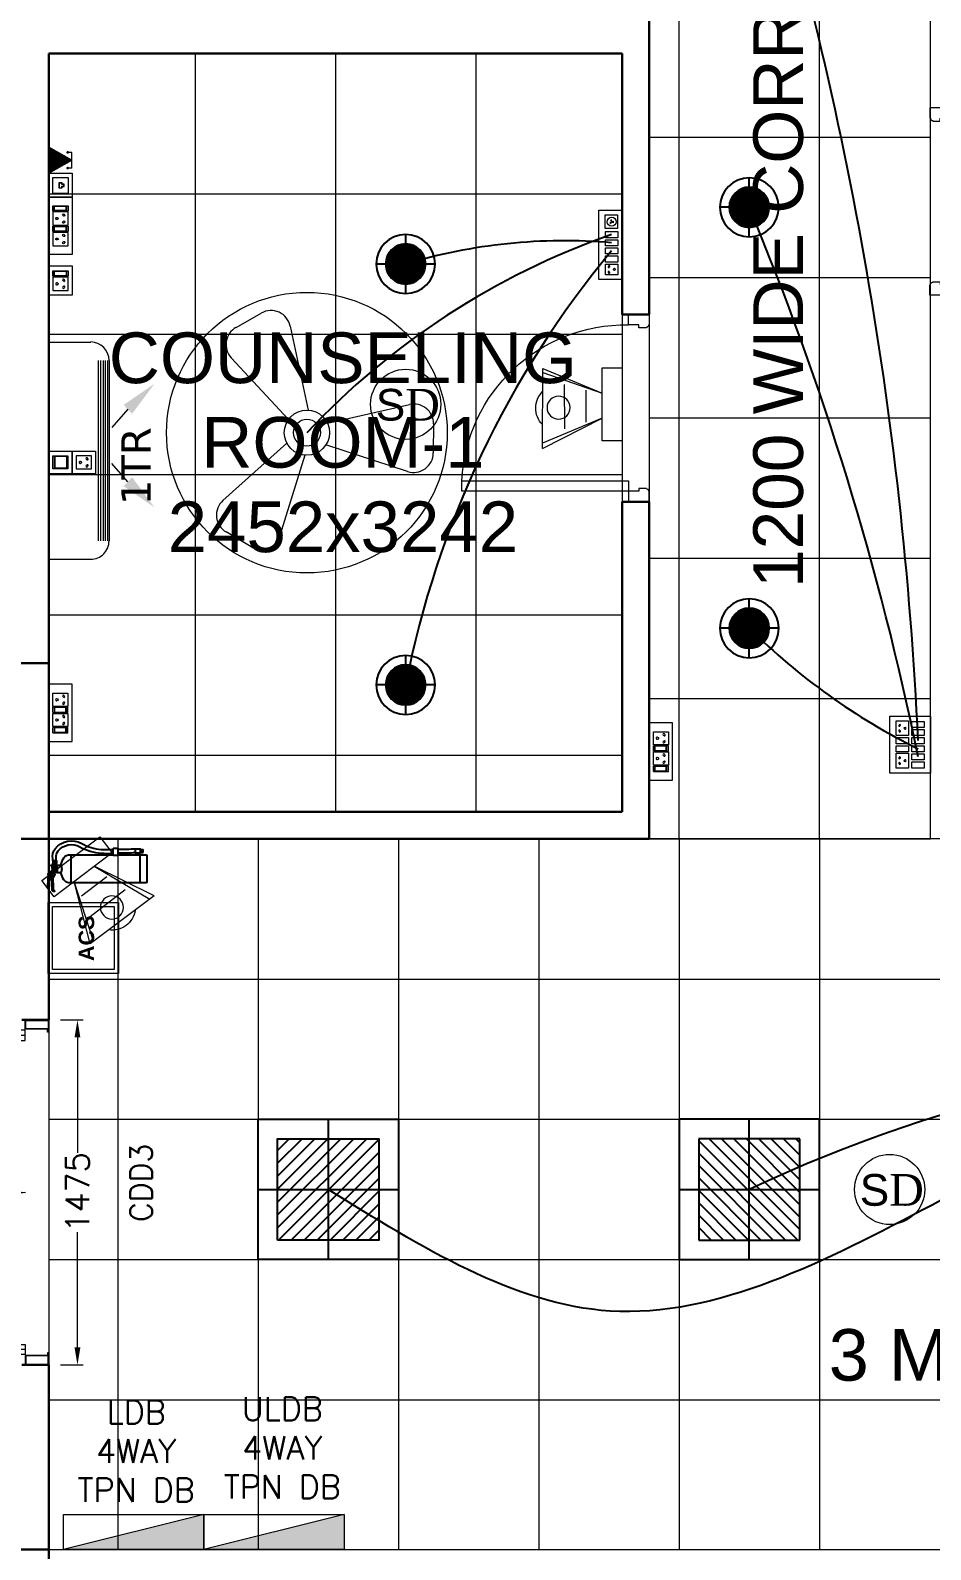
# Model space of a CAD drawing. Header units: millimetres. Extents: x 3552052 to 4144896, y -707811 to -630695.
# Drawn here: x 3575762 to 3579611, y -648580 to -642084 of the extents above; entities that cross this region are included whole.
import ezdxf
from ezdxf.enums import TextEntityAlignment as Align

# ---------------------------------------------------------------- set-up
doc = ezdxf.new("R2010")
doc.units = ezdxf.units.MM
doc.header["$LTSCALE"] = 6
doc.header["$MEASUREMENT"] = 0
doc.linetypes.add('HIDDEN', pattern=[0.375, 0.25, -0.125])
doc.layers.get('0').update_dxf_attribs({"linetype": 'CONTINUOUS', "lineweight": 0})
doc.layers.get('Defpoints').update_dxf_attribs({"linetype": 'CONTINUOUS', "lineweight": 0})
for name, color, linetype, lineweight in [('1200 Door', 144, 'CONTINUOUS', 0), ('COL', 5, 'CONTINUOUS', 0), ('DIM', 7, 'CONTINUOUS', 0), ('DOOR', 44, 'CONTINUOUS', 0), ('Double Leaf Door', 4, 'CONTINUOUS', 0), ('ELE 36W EMERGENCY LIGHT', 5, 'CONTINUOUS', 0), ('ELE 36W LED LIGHT', 6, 'CONTINUOUS', 0), ('ELE-1 NO 6-16A RAW POWER SOCKET', 1, 'CONTINUOUS', 0), ('ELE-1200MM CEILINGFAN', 6, 'CONTINUOUS', 0), ('ELE-12M RAW&UPS SB', 40, 'CONTINUOUS', 0), ('ELE-12W LED', 1, 'CONTINUOUS', 0), ('ELE-12W UPS LIGHT', 3, 'CONTINUOUS', 0), ('ELE-2NOS OF 6-16 RAW POWER SOCKET', 1, 'CONTINUOUS', 0), ('ELE-36W EMERGENCY  LED LIGHT', 7, 'CONTINUOUS', 0), ('ELE-36W LED LIGHT', 210, 'CONTINUOUS', 0), ('ELE-4M RAW P.SB', 40, 'CONTINUOUS', 0), ('ELE-4M UPS P.SB', 3, 'CONTINUOUS', 0), ('ELE-6M RAW P.SB', 40, 'HIDDEN', 0), ('ELE-TEL POINT', 4, 'CONTINUOUS', 0), ('ELE. 2N0S OF 6-16 UPS SOCKETS', 191, 'CONTINUOUS', 0), ('ELE. DB', 1, 'CONTINUOUS', 0), ('ELE.DB', 1, 'CONTINUOUS', 0), ('ELE.LAN POINT', 3, 'CONTINUOUS', 0), ('FA-BELOW SMOKE DERECTOR', 1, 'CONTINUOUS', 0), ('hatch', 252, 'CONTINUOUS', 0), ('HVAC_HI_WALL_1TR', 1, 'CONTINUOUS', 0), ('LV-ACS', 30, 'CONTINUOUS', 0), ('LV.CC CEMARA', 66, 'CONTINUOUS', 0), ('M HVAC HIGH WALL UNIT', 3, 'CONTINUOUS', 0), ('MEP_HVAC_TEXT', 7, 'CONTINUOUS', 0), ('WALL', 8, 'CONTINUOUS', 0)]:
    doc.layers.add(name, color=color, linetype=linetype, lineweight=lineweight)
doc.layers.add('dwgmodels.com', color=250, linetype='CONTINUOUS')
doc.layers.add('ELE-6A AC SOCKET', color=7, linetype='CONTINUOUS', lineweight=0, true_color=0x00ceb6)
doc.layers.add('ELE-LIGHTING WIRING', color=7, linetype='CONTINUOUS', lineweight=0, true_color=0x63d7b6)
doc.styles.add('ARIAL', font='arial.ttf')
doc.styles.add('PDF Times New Roman', font='times.ttf')
doc.styles.add('ROMANS', font='romans.shx')
doc.styles.get("Standard").update_dxf_attribs({"font": 'SIMPLEX'})
doc.styles.add('VERDANA', font='verdana.ttf')
doc.dimstyles.new('AEPL1', dxfattribs={"dimtxt": 100, "dimasz": 75, "dimexe": 25, "dimexo": 50, "dimtad": 0, "dimdec": 0, "dimtxsty": 'ROMANS', "dimcen": 2.5, "dimclrd": 7, "dimclre": 7, "dimclrt": 7, "dimadec": 0, "dimazin": 0, "dimtfac": 1, "dimtdec": 0, "dimtmove": 0, "dimatfit": 3, "dimfxl": 1, "dimlwd": 0, "dimlwe": 0, "dimarcsym": 0})

# ---------------------------------------------------------------- blocks, each defined once
blk = doc.blocks.new('UPS DB')
at = {"layer": 'hatch'}
h = blk.add_hatch(color=3, dxfattribs=at)
h.dxf.hatch_style = 1
h.paths.add_polyline_path([(0, -150), (600, -150), (600, 0)])
at = {"layer": 'ELE. DB', "color": 3}
blk.add_line((600, 0), (0, -150), dxfattribs=at)
blk.add_lwpolyline([(0, 0), (600, 0), (600, -150), (0, -150)], close=True, dxfattribs=at)
blk = doc.blocks.new('FREAWFRED')
at = {"layer": 'ELE.DB'}
h = blk.add_hatch(color=1, dxfattribs=at)
h.dxf.hatch_style = 1
h.paths.add_polyline_path([(149.9, 0), (149.9, 600), (0, 600)])
blk.add_line((0, 600), (149.9, 0), dxfattribs=at)
blk.add_lwpolyline([(0, 0), (0, 600), (149.9, 600), (149.9, 0)], close=True, dxfattribs=at)
blk = doc.blocks.new('CC CEMARA')
at = {"layer": 'LV.CC CEMARA', "linetype": 'ByBlock'}
for p, q in [((46.7, -104.5), (105.3, -34.9)), ((239.6, -66.6), (64.7, -12.2)), ((232.1, -75.7), (64.7, -12.2)), ((94.5, -242.4), (18.6, -67.1)), ((18.6, -67.1), (104.2, -230.6)), ((81.3, -159.1), (162.8, -62.4)), ((94.5, -242.4), (239.6, -66.6))]:
    blk.add_line(p, q, dxfattribs=at)
blk.add_lwpolyline([(110.8, 42.8), (66.4, 79.7), (-66.4, -79.7), (-22, -116.7)], close=True, dxfattribs=at)
blk.add_circle((133.5, -123.5), 32.9, dxfattribs=at)
blk.add_arc((131.6, -123.6), 66.7, 275.3702, 5.5412, dxfattribs=at)
blk = doc.blocks.new('Z$W@#1841')
at = {"layer": 'DOOR'}
blk.add_lwpolyline([(482.5, 633.2), (482.5, -167.4), (533, -167.4), (533, 633.2)], close=True, dxfattribs=at)
for points in [[(-254.1, -217.9), (-267.6, -217.9), (-267.6, -167.4), (-317.3, -167.4), (-317.3, -267.4), (-267.6, -267.4), (-267.6, -265.2, 0.414214), (-256.3, -253.9), (-254.1, -253.9)], [(519.5, -217.9), (533, -217.9), (533, -167.4), (582.7, -167.4), (582.7, -267.4), (533, -267.4), (533, -265.2, -0.414214), (521.7, -253.9), (519.5, -253.9)]]:
    blk.add_lwpolyline(points, format="xyb", close=True, dxfattribs=at)
at = {"layer": 'DOOR', "color": 145}
blk.add_arc((518.4, -152.1), 786.1, 92.61772, 181.11293, dxfattribs=at)
blk = doc.blocks.new('1800x80')
at = {"layer": 'Double Leaf Door'}
for points in [[(101770.4, -25417.9), (101775.3, -25417.9), (101775.3, -25121.4), (101770.4, -25121.4)], [(101814, -25121.4), (101809.1, -25121.4), (101809.1, -25417.9), (101814, -25417.9)], [(103113.4, -25121.4), (103118.4, -25121.4), (103118.4, -25417.9), (103113.4, -25417.9)], [(103157.1, -25417.9), (103152.1, -25417.9), (103152.1, -25121.4), (103157.1, -25121.4)]]:
    blk.add_hatch(color=6, dxfattribs=at).paths.add_polyline_path(points)
at = {"layer": 'Double Leaf Door', "color": 8}
for p, q in [((101770.4, -25581.8), (101770.4, -24927.6)), ((101770.4, -24927.6), (101814, -24927.6)), ((101792.2, -25121.4), (101792.2, -24927.6)), ((101814, -24927.6), (101814, -25581.8)), ((103157.1, -24927.6), (103113.4, -24927.6)), ((103113.4, -24927.6), (103113.4, -25581.8)), ((103135.3, -25121.4), (103135.3, -24927.6)), ((103157.1, -25581.8), (103157.1, -24927.6)), ((101756, -24985.1), (101756, -25003.1)), ((101770.4, -24983.1), (101758, -24983.1)), ((101758, -25005), (101770.4, -25005)), ((101770.4, -24983.1), (101770.4, -25005)), ((103157.1, -24983.1), (103169.5, -24983.1)), ((103157.1, -24983.1), (103157.1, -25005)), ((103169.5, -25005), (103157.1, -25005)), ((103171.5, -24985.1), (103171.5, -25003.1)), ((101792.2, -25581.8), (101792.2, -25417.9)), ((103135.3, -25581.8), (103135.3, -25417.9)), ((101726.2, -25581.8), (101726.2, -25681.8)), ((101766.4, -25581.8), (101726.2, -25581.8)), ((101728.2, -25583.8), (101728.2, -25679.8)), ((101764.4, -25583.8), (101728.2, -25583.8)), ((101764.4, -25678.9), (101764.4, -25583.8)), ((101766.4, -25676.9), (101766.4, -25581.8)), ((101814, -25581.8), (101770.4, -25581.8)), ((103113.4, -25581.8), (103157.1, -25581.8)), ((103161.1, -25676.9), (103161.1, -25581.8)), ((103161.1, -25581.8), (103201.2, -25581.8)), ((103163, -25678.9), (103163, -25583.8)), ((103163, -25583.8), (103199.3, -25583.8)), ((103199.3, -25583.8), (103199.3, -25679.8)), ((103201.2, -25581.8), (103201.2, -25681.8)), ((101726.2, -25681.8), (101766.4, -25681.8)), ((101728.2, -25679.8), (101766.4, -25679.8)), ((101776.3, -25678.9), (101764.4, -25678.9)), ((101778.3, -25676.9), (101766.4, -25676.9)), ((101766.4, -25679.8), (101776.3, -25679.8)), ((101766.4, -25681.8), (101778.3, -25681.8)), ((101776.3, -25679.8), (101776.3, -25678.9)), ((101778.3, -25681.8), (101778.3, -25676.9)), ((103149.1, -25681.8), (103149.1, -25676.9)), ((103149.1, -25676.9), (103161.1, -25676.9)), ((103161.1, -25681.8), (103149.1, -25681.8)), ((103151.1, -25679.8), (103151.1, -25678.9)), ((103151.1, -25678.9), (103163, -25678.9)), ((103161.1, -25679.8), (103151.1, -25679.8)), ((103199.3, -25679.8), (103161.1, -25679.8)), ((103201.2, -25681.8), (103161.1, -25681.8))]:
    blk.add_line(p, q, dxfattribs=at)
at = {"layer": 'Double Leaf Door', "color": 6}
for p, q in [((101814, -25121.4), (101770.4, -25121.4)), ((101770.4, -25121.4), (101770.4, -25417.9)), ((101775.3, -25417.9), (101775.3, -25121.4)), ((101809.1, -25417.9), (101809.1, -25121.4)), ((101814, -25417.9), (101814, -25121.4)), ((103113.4, -25417.9), (103113.4, -25121.4)), ((103113.4, -25121.4), (103157.1, -25121.4)), ((103118.4, -25417.9), (103118.4, -25121.4)), ((103152.1, -25417.9), (103152.1, -25121.4)), ((103157.1, -25121.4), (103157.1, -25417.9)), ((101770.4, -25417.9), (101814, -25417.9)), ((103157.1, -25417.9), (103113.4, -25417.9))]:
    blk.add_line(p, q, dxfattribs=at)
at = {"layer": 'Double Leaf Door', "color": 6, "ltscale": 100}
for p, q in [((101809.1, -25121.4), (101809.1, -25417.9)), ((103118.4, -25121.4), (103118.4, -25417.9))]:
    blk.add_line(p, q, dxfattribs=at)
at = {"layer": 'Double Leaf Door', "color": 6}
for points in [[(101770.4, -25121.4), (101770.4, -25417.9), (101775.3, -25417.9), (101775.3, -25121.4), (101770.4, -25121.4)], [(101814, -25121.4), (101814, -25417.9), (101809.1, -25417.9), (101809.1, -25121.4), (101814, -25121.4)], [(103113.4, -25121.4), (103113.4, -25417.9), (103118.4, -25417.9), (103118.4, -25121.4), (103113.4, -25121.4)], [(103157.1, -25121.4), (103157.1, -25417.9), (103152.1, -25417.9), (103152.1, -25121.4), (103157.1, -25121.4)]]:
    blk.add_lwpolyline(points, dxfattribs=at)
at = {"layer": 'Double Leaf Door', "ltscale": 5000}
for points in [[(101770.4, -25121.4), (101770.4, -25417.9), (101775.3, -25417.9), (101775.3, -25121.4), (101770.4, -25121.4)], [(103157.1, -25121.4), (103157.1, -25417.9), (103152.1, -25417.9), (103152.1, -25121.4), (103157.1, -25121.4)]]:
    blk.add_lwpolyline(points, dxfattribs=at)
at = {"layer": 'Double Leaf Door', "color": 8}
for centre, radius, start, end in [((101731.8, -25658.9), 736, 6.01421, 83.58626), ((103143.1, -25606.8), 679.9, 92.50464, 177.89489), ((101756, -24994.1), 3.72, 90, 270), ((101758, -24985.1), 1.98, 90, 180), ((101758, -25003.1), 1.98, 180, 270), ((103169.5, -24985.1), 1.98, 0, 90), ((103169.5, -25003.1), 1.98, 270, 0), ((103171.5, -24994.1), 3.72, 270, 90)]:
    blk.add_arc(centre, radius, start, end, dxfattribs=at)
blk = doc.blocks.new('*D77')
at = {"layer": 'Defpoints', "color": 0, "transparency": 16777216}
for p in [(3575840.5, -646315.4), (3575963.3, -646315.4), (3575840.5, -647790.4)]:
    blk.add_point(p, dxfattribs=at)
at = {"layer": 'DIM', "color": 7, "lineweight": 0, "transparency": 16777216}
for p, q in [((3575890.5, -646315.4), (3575988.3, -646315.4)), ((3575963.3, -646390.4), (3575963.3, -646883.3)), ((3575963.3, -647715.4), (3575963.3, -647222.6)), ((3575890.5, -647790.4), (3575988.3, -647790.4))]:
    blk.add_line(p, q, dxfattribs=at)
at = {"layer": 'DIM', "color": 7, "transparency": 16777216}
for points in [[(3575950.8, -646390.4), (3575975.8, -646390.4), (3575963.3, -646315.4)], [(3575950.8, -647715.4), (3575975.8, -647715.4), (3575963.3, -647790.4)]]:
    blk.add_solid(points, dxfattribs=at)
at = {"layer": 'DIM', "color": 7, "lineweight": -3, "transparency": 16777216, "insert": (3575963.3, -647052.9), "char_height": 100, "attachment_point": 5, "rotation": 90, "style": 'ROMANS'}
blk.add_mtext('1475', dxfattribs=at)
blk = doc.blocks.new('DFGG')
at = {"layer": 'ELE-4M RAW P.SB', "color": 40, "ltscale": 10}
for p, q in [((3584692, -679080.7), (3584692.3, -679088.5)), ((3584693.5, -679088.6), (3584695.9, -679081.4)), ((3584873.2, -679064.5), (3584919.4, -679064.5)), ((3584873.2, -679117.2), (3584873.2, -679064.5)), ((3584919.4, -679064.5), (3584919.4, -679117.2)), ((3584690.5, -679090.2), (3584683, -679091.7)), ((3584684.4, -679095.5), (3584690.9, -679091.3)), ((3584693.4, -679092), (3584698.4, -679097.8)), ((3584701, -679094.7), (3584694, -679091.1)), ((3584919.4, -679117.2), (3584873.2, -679117.2))]:
    blk.add_line(p, q, dxfattribs=at)
for points in [[(3584939.4, -679144.9), (3584643.2, -679144.9), (3584643.2, -679044.9), (3584939.4, -679044.9)], [(3584721.1, -679117.6), (3584663.1, -679117.6), (3584663.1, -679064.8), (3584721.1, -679064.8)], [(3584760.8, -679117.2), (3584734.4, -679117.2), (3584734.4, -679064.5), (3584760.8, -679064.5)], [(3584830.2, -679117.2), (3584803.8, -679117.2), (3584803.8, -679064.5), (3584830.2, -679064.5)], [(3584864.9, -679117.2), (3584838.5, -679117.2), (3584838.5, -679064.5), (3584864.9, -679064.5)]]:
    blk.add_lwpolyline(points, close=True, dxfattribs=at)
for radius in [19.1, 1.78]:
    blk.add_circle((3584692.4, -679090.3), radius, dxfattribs=at)
for centre, radius, start, end in [((3584896.3, -679077.8), 3.6, 307.15837, 232.84163), ((3584896.3, -679081.4), 2.29, 161.40312, 18.59688), ((3584883.1, -679101.2), 3.1, 5.26891, 272.51003), ((3584885.5, -679103.3), 2.5, 202.68381, 75.09514), ((3584907, -679103.3), 2.5, 104.90486, 337.31619), ((3584909.5, -679101.2), 3.1, 267.48997, 174.73109)]:
    blk.add_arc(centre, radius, start, end, dxfattribs=at)
at = {"layer": 'ELE-6M RAW P.SB', "color": 3, "linetype": 'ByBlock'}
blk.add_lwpolyline([(3584795.5, -679117.2), (3584769.1, -679117.2), (3584769.1, -679064.5), (3584795.5, -679064.5)], close=True, dxfattribs=at)
blk = doc.blocks.new('tel')
at = {"layer": 'ELE-TEL POINT', "ltscale": 30}
h = blk.add_hatch(dxfattribs=at)
h.set_pattern_fill('ANSI31', color=4, scale=19.025387, style=0)
h.set_pattern_definition([(45, (-98.626, 0.184), (-42.7132, 42.7132), [])])
h.paths.add_polyline_path([(-99, 0), (840, 1654), (1778, -3)])
at = {"layer": 'ELE-TEL POINT', "color": 4, "ltscale": 30}
for p, q in [((-99, 0), (840, 1654)), ((840, 1654), (1778, -3)), ((1778, -3), (-99, 0))]:
    blk.add_line(p, q, dxfattribs=at)
at = {"layer": 'ELE-TEL POINT', "color": 4, "ltscale": 12}
for p, q in [((276, 1648), (275, 1398)), ((1404, 1646), (1403, 1396))]:
    blk.add_line(p, q, dxfattribs=at)
at = {"layer": 'ELE-TEL POINT', "color": 4, "linetype": 'Continuous', "ltscale": 12}
blk.add_line((276, 1648), (1404, 1646), dxfattribs=at)
at = {"layer": 'ELE-TEL POINT', "color": 4, "ltscale": 30, "const_width": 95.1}
for points in [[(227, 1363, 1), (323, 1363, 1)], [(1355, 1361, 1), (1451, 1361, 1)]]:
    blk.add_lwpolyline(points, format="xyb", close=True, dxfattribs=at)
blk = doc.blocks.new('Voice')
at = {"layer": 'ELE.LAN POINT', "color": 6}
for points in [[(0, -31.8), (127.9, -31.8), (127.9, 92), (0, 92)], [(21.9, -10), (106, -10), (106, 70.1), (21.9, 70.1)], [(77.3, 21.4), (69.7, 21.4), (69.7, 11.7), (58.1, 11.7), (58.1, 21.4), (50.6, 21.4), (50.6, 38.7), (77.3, 38.7)], [(75.9, 22.8), (68.4, 22.8), (68.4, 13), (59.5, 13), (59.5, 22.8), (52, 22.8), (52, 37.4), (75.9, 37.4)]]:
    blk.add_lwpolyline(points, close=True, dxfattribs=at)
blk = doc.blocks.new('6MODULE-UPS')
at = {"layer": 'ELE. 2N0S OF 6-16 UPS SOCKETS', "color": 223, "lineweight": 0}
for p, q in [((-5.7, 91.9), (-5.7, 19.7)), ((-5.7, 91.9), (-5.7, 19.7)), ((19.4, 91.9), (-5.7, 91.9)), ((-5.7, 91.9), (19.4, 91.9)), ((-3.6, 84), (-3.6, 27.6)), ((17.3, 84), (-3.6, 84)), ((17.3, 27.6), (17.3, 84)), ((19.4, 19.7), (19.4, 91.9)), ((23.6, 91.9), (86.9, 91.9)), ((23.6, 19.7), (23.6, 91.9)), ((86.9, 91.9), (86.9, 19.7)), ((91.1, 91.9), (91.1, 19.7)), ((91.1, 91.9), (91.1, 19.7)), ((116.2, 91.9), (91.1, 91.9)), ((91.1, 91.9), (116.2, 91.9)), ((93.2, 84), (93.2, 27.6)), ((114.1, 84), (93.2, 84)), ((114.1, 27.6), (114.1, 84)), ((116.2, 19.7), (116.2, 91.9)), ((120.4, 19.7), (120.4, 91.9)), ((120.4, 91.9), (183.6, 91.9)), ((183.6, 91.9), (183.6, 19.7)), ((-5.7, 19.7), (19.4, 19.7)), ((-3.6, 30.1), (17.3, 30.1)), ((-3.6, 27.6), (17.3, 27.6)), ((86.9, 19.7), (23.6, 19.7)), ((91.1, 19.7), (116.2, 19.7)), ((93.2, 30.1), (114.1, 30.1)), ((93.2, 27.6), (114.1, 27.6)), ((183.6, 19.7), (120.4, 19.7))]:
    blk.add_line(p, q, dxfattribs=at)
blk.add_lwpolyline([(-48.1, 0), (226, 0), (226, 111.6), (-48.1, 111.6)], close=True, dxfattribs=at)
for centre, radius, start, end in [((55.3, 73.6), 4.92, 307.15837, 232.84163), ((152, 73.6), 4.92, 307.15837, 232.84163), ((37.2, 41.7), 4.24, 5.26891, 272.51003), ((40.6, 38.8), 3.42, 202.68381, 75.09514), ((55.3, 68.7), 3.14, 161.40312, 18.59688), ((69.9, 38.8), 3.42, 104.90486, 337.31619), ((73.3, 41.7), 4.24, 267.48997, 174.73109), ((134, 41.7), 4.24, 5.26891, 272.51003), ((137.3, 38.8), 3.42, 202.68381, 75.09514), ((152, 68.7), 3.14, 161.40312, 18.59688), ((166.7, 38.8), 3.42, 104.90486, 337.31619), ((170, 41.7), 4.24, 267.48997, 174.73109)]:
    blk.add_arc(centre, radius, start, end, dxfattribs=at)
blk = doc.blocks.new('RTUH 6U')
at = {"layer": 'ELE-2NOS OF 6-16 RAW POWER SOCKET', "color": 30, "lineweight": 0, "ltscale": 300}
for p, q in [((-311.5, -26.5), (-226.5, -26.5)), ((-311.5, -123.5), (-311.5, -26.5)), ((-226.5, -26.5), (-226.5, -123.5)), ((-187.1, -26.5), (-220.9, -26.5)), ((-220.9, -26.5), (-220.9, -123.5)), ((-189.9, -37), (-218, -37)), ((-218, -37), (-218, -113)), ((-189.9, -40.4), (-218, -40.4)), ((-189.9, -113), (-189.9, -37)), ((-187.1, -123.5), (-187.1, -26.5)), ((-187.1, -123.5), (-187.1, -26.5)), ((-181.4, -123.5), (-181.4, -26.5)), ((-181.4, -26.5), (-96.4, -26.5)), ((-96.4, -26.5), (-96.4, -123.5)), ((-57, -26.5), (-90.8, -26.5)), ((-90.8, -26.5), (-90.8, -123.5)), ((-59.8, -37), (-88, -37)), ((-88, -37), (-88, -113)), ((-59.8, -40.4), (-88, -40.4)), ((-59.8, -113), (-59.8, -37)), ((-57, -123.5), (-57, -26.5)), ((-57, -123.5), (-57, -26.5)), ((-226.5, -123.5), (-311.5, -123.5)), ((-187.1, -123.5), (-220.9, -123.5)), ((-220.9, -123.5), (-187.1, -123.5)), ((-218, -113), (-189.9, -113)), ((-96.4, -123.5), (-181.4, -123.5)), ((-57, -123.5), (-90.8, -123.5)), ((-90.8, -123.5), (-57, -123.5)), ((-88, -113), (-59.8, -113))]:
    blk.add_line(p, q, dxfattribs=at)
blk.add_lwpolyline([(0, 0), (-368.5, 0), (-368.5, -150), (0, -150)], close=True, dxfattribs=at)
for centre, radius, start, end in [((-293.2, -56.1), 5.7, 87.48997, 354.73109), ((-288.7, -52.1), 4.6, 284.90486, 157.31619), ((-269, -99), 6.62, 127.15837, 52.84163), ((-269, -92.3), 4.22, 341.40312, 198.59688), ((-249.3, -52.1), 4.6, 22.68381, 255.09514), ((-244.8, -56.1), 5.7, 185.26891, 92.51003), ((-163.1, -56.1), 5.7, 87.48997, 354.73109), ((-158.6, -52.1), 4.6, 284.90486, 157.31619), ((-138.9, -99), 6.62, 127.15837, 52.84163), ((-138.9, -92.3), 4.22, 341.40312, 198.59688), ((-119.2, -52.1), 4.6, 22.68381, 255.09514), ((-114.7, -56.1), 5.7, 185.26891, 92.51003)]:
    blk.add_arc(centre, radius, start, end, dxfattribs=at)
blk = doc.blocks.new('HI WALL SPLIT AC UNIT 1TR')
at = {"layer": 'M HVAC HIGH WALL UNIT', "color": 1, "lineweight": 5}
for p, q in [((1294404.3, -128752), (1294404.3, -129681)), ((1294404.3, -128752), (1294583.6, -128752)), ((1294662.3, -128830.7), (1294662.3, -129602.2)), ((1294404.3, -129681), (1294583.6, -129681))]:
    blk.add_line(p, q, dxfattribs=at)
at = {"layer": 'M HVAC HIGH WALL UNIT', "color": 8, "lineweight": 5}
for p, q in [((1294616.1, -128830.7), (1294616.1, -129602.2)), ((1294625.4, -128830.7), (1294625.4, -129602.2)), ((1294636.9, -128830.7), (1294636.9, -129602.2)), ((1294646.2, -128830.7), (1294646.2, -129602.2)), ((1294655.4, -128830.7), (1294655.4, -129602.2))]:
    blk.add_line(p, q, dxfattribs=at)
at = {"layer": 'M HVAC HIGH WALL UNIT', "color": 7, "lineweight": 5}
for p, q in [((1294742.7, -129039.8), (1294673.6, -129117.4)), ((1294742.7, -129349.7), (1294673.6, -129272.1))]:
    blk.add_line(p, q, dxfattribs=at)
at = {"layer": 'M HVAC HIGH WALL UNIT', "color": 1, "lineweight": 5}
for centre, start, end in [((1294583.6, -128830.7), 0, 90), ((1294583.6, -129602.2), 270, 0)]:
    blk.add_arc(centre, 78.8, start, end, dxfattribs=at)
at = {"layer": 'M HVAC HIGH WALL UNIT', "color": 7, "lineweight": 5}
for points in [[(1294760.9, -129058.7), (1294724.5, -129020.9), (1294856.2, -128930.6)], [(1294760.9, -129330.8), (1294724.5, -129368.6), (1294856.2, -129458.9)]]:
    blk.add_solid(points, dxfattribs=at)
blk = doc.blocks.new('EQ2WE')
at = {"layer": 'ELE-6A AC SOCKET', "lineweight": 0}
for p, q in [((-99, 170), (-215, 170)), ((-215, 170), (-215, 36)), ((-99, 36), (-99, 170)), ((-91, 36), (-91, 170)), ((-91, 170), (-45, 170)), ((-45, 170), (-91, 170)), ((-87, 51), (-87, 155)), ((-87, 155), (-48, 155)), ((-48, 155), (-48, 51)), ((-45, 170), (-45, 36)), ((-45, 170), (-45, 36)), ((-215, 36), (-99, 36)), ((-45, 36), (-91, 36)), ((-48, 55), (-87, 55)), ((-48, 51), (-87, 51))]:
    blk.add_line(p, q, dxfattribs=at)
blk.add_lwpolyline([(0, 0), (-257, 0), (-257, 206), (0, 206)], close=True, dxfattribs=at)
for centre, radius, start, end in [((-157, 136), 9.08, 307.1584, 232.8416), ((-190, 77), 7.83, 5.2689, 272.51), ((-184, 72), 6.31, 202.6838, 75.0951), ((-157, 127), 5.79, 161.4031, 18.5969), ((-130, 72), 6.31, 104.9049, 337.3162), ((-124, 77), 7.83, 267.49, 174.7311)]:
    blk.add_arc(centre, radius, start, end, dxfattribs=at)
blk = doc.blocks.new('DFGFG')
at = {"layer": 'ELE-1 NO 6-16A RAW POWER SOCKET', "lineweight": 0}
for p, q in [((3576640.4, -687309.1), (3576640.4, -687365.8)), ((3576705.1, -687309.1), (3576640.4, -687309.1)), ((3576705.1, -687365.8), (3576705.1, -687309.1)), ((3576640.4, -687365.8), (3576705.1, -687365.8))]:
    blk.add_line(p, q, dxfattribs=at)
blk.add_lwpolyline([(3576722.8, -687289.1), (3576722.8, -687386.2), (3576622.8, -687386.2), (3576622.8, -687289.1)], close=True, dxfattribs=at)
for centre, radius, start, end in [((3576656.8, -687337.5), 4.41, 37.15837, 322.84163), ((3576685.4, -687321.3), 3.8, 357.48997, 264.73109), ((3576688, -687324.3), 3.07, 194.90486, 67.31619), ((3576661.2, -687337.5), 2.81, 251.40312, 108.59688), ((3576685.4, -687353.6), 3.8, 95.26891, 2.51003), ((3576688, -687350.6), 3.07, 292.68381, 165.09514)]:
    blk.add_arc(centre, radius, start, end, dxfattribs=at)
blk = doc.blocks.new('DFGFG23')
at = {"layer": 'ELE-1 NO 6-16A RAW POWER SOCKET', "lineweight": 0}
for p, q in [((3576657.4, -687471.7), (3576722.1, -687471.7)), ((3576657.4, -687527), (3576657.4, -687471.7)), ((3576722.1, -687527), (3576657.4, -687527)), ((3576722.1, -687527), (3576657.4, -687527)), ((3576664.5, -687473.6), (3576715.1, -687473.6)), ((3576664.5, -687525.2), (3576664.5, -687473.6)), ((3576715.1, -687525.2), (3576664.5, -687525.2)), ((3576666.7, -687525.2), (3576666.7, -687473.6)), ((3576715.1, -687473.6), (3576715.1, -687525.2)), ((3576722.1, -687471.7), (3576722.1, -687527)), ((3576722.1, -687527), (3576722.1, -687471.7))]:
    blk.add_line(p, q, dxfattribs=at)
blk.add_lwpolyline([(3576639.8, -687548.7), (3576639.8, -687451.7), (3576739.8, -687451.7), (3576739.8, -687548.7)], close=True, dxfattribs=at)
blk = doc.blocks.new('DFGG344')
at = {"layer": 'ELE-4M UPS P.SB', "color": 251, "linetype": 'ByBlock'}
for p, q in [((3600458.5, -684778.9), (3600458.5, -688021.4)), ((3601058.5, -684778.9), (3601058.5, -688021.4)), ((3601658.5, -684778.9), (3601658.5, -688021.4)), ((3599832.4, -685378.9), (3602284.6, -685378.9)), ((3599832.4, -685978.9), (3602284.6, -685978.9)), ((3599832.4, -686578.9), (3602284.6, -686578.9)), ((3599832.4, -687178.9), (3602284.6, -687178.9)), ((3599832.4, -687778.9), (3602284.6, -687778.9))]:
    blk.add_line(p, q, dxfattribs=at)
at = {"layer": 'ELE-4M UPS P.SB', "color": 251, "linetype": 'ByBlock', "elevation": 0}
blk.add_lwpolyline([(3599832.4, -684778.9), (3602284.6, -684778.9), (3602284.6, -688021.4), (3599832.4, -688021.4)], close=True, dxfattribs=at)
blk = doc.blocks.new('QWE')
at = {"layer": 'ELE-12W UPS LIGHT', "lineweight": 25}
h = blk.add_hatch(dxfattribs=at)
h.set_pattern_fill('ANSI31', color=8)
h.set_pattern_definition([(45, (-1135553.9097, 459369.4158), (-2.24506403, 2.24506403), [])])
edge = h.paths.add_edge_path()
edge.add_arc((0, 0), 85.7, 0, 360)
at = {"layer": 'ELE-12W UPS LIGHT', "color": 3, "lineweight": 25}
for p, q in [((0, -126.1), (0, 126.1)), ((-126.1, 0), (126.1, 0))]:
    blk.add_line(p, q, dxfattribs=at)
for radius in [126.1, 85.7]:
    blk.add_circle((0, 0), radius, dxfattribs=at)
blk = doc.blocks.new('18W LED')
at = {"layer": 'ELE-12W LED', "lineweight": 25}
h = blk.add_hatch(dxfattribs=at)
h.set_pattern_fill('ANSI31', color=252)
h.set_pattern_definition([(45, (-1135553.9097, 459369.4158), (-2.24506403, 2.24506403), [])])
edge = h.paths.add_edge_path()
edge.add_arc((0, 0), 85.7, 0, 360)
at = {"layer": 'ELE-12W LED', "color": 1, "lineweight": 25}
for p, q in [((0, -126.1), (0, 126.1)), ((-126.1, 0), (126.1, 0))]:
    blk.add_line(p, q, dxfattribs=at)
for radius in [126.1, 85.7]:
    blk.add_circle((0, 0), radius, dxfattribs=at)
blk = doc.blocks.new('SMOKE DETECTOR')
at = {"layer": 'FA-BELOW SMOKE DERECTOR', "color": 7}
blk.add_circle((931028.7, -118293.9), 166, dxfattribs=at)
at = {"layer": 'FA-BELOW SMOKE DERECTOR', "insert": (930887.1, -118373), "char_height": 150, "attachment_point": 7, "style": 'PDF Times New Roman'}
blk.add_mtext('{\\fArial|b0|i0|c0|p34;S}D', dxfattribs=at)
blk = doc.blocks.new('A$C07FB25EA')
at = {"layer": 'ELE-1200MM CEILINGFAN', "color": 3}
for p, q in [((6.53, 13.37), (9.47, 11.64)), ((0.26, 2.64), (3.17, 12.07)), ((9.84, 7.94), (2.36, 1.21)), ((-11.8, 4.55), (-2.22, 1.44)), ((-14.84, -1.03), (-14.81, 2.38)), ((-2.41, -1.1), (-12.04, -3.29)), ((2.16, -1.54), (8.87, -8.78)), ((1.96, -12.49), (-0.13, -2.65)), ((8.31, -12.34), (5.35, -14.02))]:
    blk.add_line(p, q, dxfattribs=at)
at = {"layer": 'ELE-1200MM CEILINGFAN', "color": 5, "ltscale": 10}
blk.add_circle((0, 0), 16.45, dxfattribs=at)
at = {"layer": 'ELE-1200MM CEILINGFAN', "color": 3}
for radius in [2.65, 1.58]:
    blk.add_circle((0, 0), radius, dxfattribs=at)
for centre, start, end in [((5.36, 11.38), 59.5281, 162.5229), ((8.3, 9.66), 311.9493, 59.5281), ((-12.51, 2.36), 71.9493, 179.5281), ((-12.54, -1.05), 179.5281, 282.5229), ((7.18, -10.34), 299.5281, 42.5229), ((4.21, -12.02), 191.9493, 299.5281)]:
    blk.add_arc(centre, 2.3, start, end, dxfattribs=at)
blk = doc.blocks.new('77')
at = {"layer": 'ELE-4M UPS P.SB', "color": 251, "linetype": 'ByBlock'}
for p, q in [((3576135.5, -664143.2), (3576135.5, -667183.2)), ((3576735.5, -664143.2), (3576735.5, -667183.2)), ((3577335.5, -664143.2), (3577335.5, -667183.2)), ((3577935.5, -664143.2), (3577935.5, -667183.2)), ((3578535.5, -664143.2), (3578535.5, -667183.2)), ((3579135.5, -664143.2), (3579135.5, -667183.2)), ((3579735.5, -664143.2), (3579735.5, -667183.2)), ((3580335.5, -664143.2), (3580335.5, -667183.2)), ((3580935.5, -664143.2), (3580935.5, -667183.2)), ((3581535.5, -664143.2), (3581535.5, -667183.2)), ((3582135.5, -664143.2), (3582135.5, -667703.4)), ((3582735.5, -664143.2), (3582735.5, -667703.4)), ((3583335.5, -664143.2), (3583335.5, -667703.4)), ((3583935.5, -664143.2), (3583935.5, -667703.4)), ((3584535.5, -664143.2), (3584535.5, -667703.4)), ((3575840.5, -664743.2), (3585135.5, -664743.2)), ((3575840.5, -665343.2), (3585135.5, -665343.2)), ((3575840.5, -665943.2), (3585135.5, -665943.2)), ((3575840.5, -666543.2), (3585135.5, -666543.2)), ((3575840.5, -667183.2), (3585135.5, -667183.2))]:
    blk.add_line(p, q, dxfattribs=at)
blk.add_lwpolyline([(3585135.5, -664143.2), (3575840.5, -664143.2), (3575840.5, -667183.2), (3582135.5, -667183.2), (3582135.5, -667703.4), (3585135.5, -667703.4)], close=True, dxfattribs=at)
blk = doc.blocks.new('light300x600')
at = {"layer": 'ELE-36W LED LIGHT', "lineweight": 25}
for p, q in [((918214.7, -78407.4), (918214.7, -79007.4)), ((918814.7, -78407.4), (918214.7, -78407.4)), ((918514.7, -78407.4), (918514.7, -79007.4)), ((918814.7, -79007.4), (918814.7, -78407.4)), ((918298.3, -78491.3), (918298.6, -78491)), ((918298.3, -78544.3), (918351.6, -78491)), ((918298.3, -78597.3), (918404.7, -78491)), ((918298.3, -78650.4), (918457.7, -78491)), ((918298.3, -78703.4), (918510.7, -78491)), ((918298.3, -78756.4), (918563.8, -78491)), ((918298.3, -78809.5), (918616.8, -78491)), ((918298.3, -78862.5), (918669.8, -78491)), ((918298.3, -78915.5), (918722.9, -78491)), ((918298.3, -78491), (918298.3, -78923.7)), ((918731.1, -78491), (918298.3, -78491)), ((918343.2, -78923.7), (918731.1, -78535.8)), ((918731.1, -78923.7), (918731.1, -78491)), ((918396.2, -78923.7), (918731.1, -78588.8)), ((918449.2, -78923.7), (918731.1, -78641.9)), ((918214.7, -78707.4), (918814.7, -78707.4)), ((918502.3, -78923.7), (918731.1, -78694.9)), ((918555.3, -78923.7), (918731.1, -78747.9)), ((918608.3, -78923.7), (918731.1, -78801)), ((918661.3, -78923.7), (918731.1, -78854)), ((918298.3, -78923.7), (918731.1, -78923.7)), ((918714.4, -78923.7), (918731.1, -78907)), ((918214.7, -79007.4), (918814.7, -79007.4))]:
    blk.add_line(p, q, dxfattribs=at)
blk = doc.blocks.new('ELE.EMERGENCY 40W LED LIGHT')
at = {"layer": 'ELE-36W EMERGENCY  LED LIGHT', "lineweight": 25}
h = blk.add_hatch(dxfattribs=at)
h.set_pattern_fill('ANSI31', color=5, scale=300, style=0)
h.paths.add_polyline_path([(-207.7, -207.7), (-207.7, 207.7), (207.7, 207.7), (207.7, -207.7)])
for p, q in [((0, 288), (0, -288)), ((-288, 0), (288, 0))]:
    blk.add_line(p, q, dxfattribs=at)
for points in [[(-288, -288), (-288, 288), (288, 288), (288, -288)], [(-207.7, -207.7), (-207.7, 207.7), (207.7, 207.7), (207.7, -207.7)]]:
    blk.add_lwpolyline(points, close=True, dxfattribs=at)
blk = doc.blocks.new('FFF45')
at = {"layer": 'ELE-4M UPS P.SB', "color": 8, "linetype": 'ByBlock'}
for p, q in [((3578535.5, -688136.4), (3578535.5, -683036.4)), ((3579135.5, -688136.4), (3579135.5, -683036.4)), ((3578407.7, -683336.3), (3579610.7, -683336.4)), ((3578407.7, -683936.3), (3579610.7, -683936.4)), ((3578407.7, -684536.3), (3579610.7, -684536.4)), ((3578407.7, -685136.3), (3579610.7, -685136.4)), ((3578407.7, -685736.4), (3579610.7, -685736.4)), ((3578407.7, -686336.4), (3579610.7, -686336.4)), ((3578407.7, -686936.4), (3579610.7, -686936.4)), ((3578407.7, -687536.4), (3579610.7, -687536.4))]:
    blk.add_line(p, q, dxfattribs=at)
blk.add_lwpolyline([(3578407.7, -688136.4), (3579610.7, -688136.4), (3579610.7, -683036.4), (3578407.7, -683036.4)], close=True, dxfattribs=at)
blk = doc.blocks.new('FGDFGG')
at = {"layer": 'ELE-12M RAW&UPS SB', "color": 40, "ltscale": 10}
for points in [[(3595228.4, -688021.4), (3594984.7, -688021.4), (3594984.7, -687846.4), (3595228.4, -687846.4)], [(3595033, -687926.2), (3595006.6, -687926.2), (3595006.6, -687873.4), (3595033, -687873.4)], [(3595067.7, -687926.2), (3595041.3, -687926.2), (3595041.3, -687873.4), (3595067.7, -687873.4)], [(3595102.4, -687926.2), (3595076, -687926.2), (3595076, -687873.4), (3595102.4, -687873.4)], [(3595137, -687926.2), (3595110.6, -687926.2), (3595110.6, -687873.4), (3595137, -687873.4)], [(3595102.4, -687993.7), (3595076, -687993.7), (3595076, -687940.9), (3595102.4, -687940.9)], [(3595137, -687993.7), (3595110.6, -687993.7), (3595110.6, -687940.9), (3595137, -687940.9)]]:
    blk.add_lwpolyline(points, close=True, dxfattribs=at)
at = {"layer": 'ELE-12M RAW&UPS SB', "color": 3, "linetype": 'ByBlock'}
blk.add_lwpolyline([(3595171.7, -687926.2), (3595145.3, -687926.2), (3595145.3, -687873.4), (3595171.7, -687873.4)], close=True, dxfattribs=at)
at = {"layer": 'ELE-12M RAW&UPS SB', "color": 3, "linetype": 'ByBlock', "elevation": 0}
blk.add_lwpolyline([(3595206.4, -687926.2), (3595180, -687926.2), (3595180, -687873.4), (3595206.4, -687873.4)], close=True, dxfattribs=at)
at = {"layer": 'ELE-4M RAW P.SB', "color": 40, "ltscale": 10}
for p, q in [((3595004.6, -687941.2), (3595067.7, -687941.2)), ((3595004.6, -687994), (3595004.6, -687941.2)), ((3595067.7, -687941.2), (3595067.7, -687994)), ((3595143.3, -687941.2), (3595206.4, -687941.2)), ((3595143.3, -687994), (3595143.3, -687941.2)), ((3595206.4, -687941.2), (3595206.4, -687994)), ((3595067.7, -687994), (3595004.6, -687994)), ((3595206.4, -687994), (3595143.3, -687994))]:
    blk.add_line(p, q, dxfattribs=at)
for centre, radius, start, end in [((3595022.9, -687977.9), 3.1, 5.26891, 272.51003), ((3595025.4, -687980.1), 2.5, 202.68381, 75.09514), ((3595036.1, -687954.6), 3.6, 307.15837, 232.84163), ((3595036.1, -687958.2), 2.29, 161.40312, 18.59688), ((3595046.9, -687980.1), 2.5, 104.90486, 337.31619), ((3595049.3, -687977.9), 3.1, 267.48997, 174.73109), ((3595161.7, -687977.9), 3.1, 5.26891, 272.51003), ((3595164.1, -687980.1), 2.5, 202.68381, 75.09514), ((3595174.9, -687954.6), 3.6, 307.15837, 232.84163), ((3595174.9, -687958.2), 2.29, 161.40312, 18.59688), ((3595185.6, -687980.1), 2.5, 104.90486, 337.31619), ((3595188, -687977.9), 3.1, 267.48997, 174.73109)]:
    blk.add_arc(centre, radius, start, end, dxfattribs=at)
blk = doc.blocks.new('ACS')
at = {"layer": 'LV-ACS'}
for points in [[(-346, 0), (346, 0), (346, -681), (-346, -681)], [(-306, -40), (306, -40), (306, -641), (-306, -641)]]:
    blk.add_lwpolyline(points, close=True, dxfattribs=at)
at = {"layer": 'LV-ACS', "color": 0, "insert": (-224, -295), "char_height": 150, "width": 1536.56, "attachment_point": 1}
blk.add_mtext('{\\fArial|b1|i0|c0|p34;ACS}', dxfattribs=at)
blk = doc.blocks.new('Fire Extinguisher_side_dwgmodels.com')
at = {"color": 0}
for p, q in [((-35.2, 403.2), (-23.8, 403.2)), ((-35.2, 403.2), (-35.2, 387.2)), ((-35.2, 399.8), (-23.5, 399.8)), ((-35.2, 390.6), (-23.5, 390.6)), ((-35.1, 400.9), (-23.5, 400.9)), ((-19.2, 401.5), (-13.9, 401.5)), ((-19.2, 401.5), (-19.2, 388.9)), ((-15, 419.2), (73.1, 425.6)), ((-15, 419.2), (-13.8, 403.2)), ((-13.4, 405.2), (-14.4, 411.2)), ((11.5, 403.2), (-13.9, 403.2)), ((-13.9, 387.2), (-13.9, 403.2)), ((-9.6, 407.1), (10.8, 406)), ((-9.5, 405.5), (-9.6, 407.1)), ((-9.6, 404.6), (11.3, 403.9)), ((-2.9, 397), (-4.8, 398.2)), ((2.9, 397), (4.8, 398.2)), ((9.6, 408.4), (11.4, 408.4)), ((11.4, 407.7), (9.6, 407.7)), ((11.3, 406), (15.9, 405.7)), ((11.8, 403.9), (37.4, 403.1)), ((13.9, 403.2), (12, 403.2)), ((13.9, 399.8), (13.9, 403.2)), ((13.9, 387.2), (13.9, 399.1)), ((18.2, 411.3), (18.4, 408.3)), ((18.3, 409.7), (38.3, 408.7)), ((20.2, 413.8), (35.6, 416)), ((36.1, 416.1), (77.3, 421.9)), ((-60, 326), (60, 326)), ((-35.2, 387.2), (-23.8, 387.2)), ((-35.1, 389.5), (-23.5, 389.5)), ((-19.2, 388.9), (-13.9, 388.9)), ((-16, 384), (16, 384)), ((-16, 384), (-16, 368)), ((-15.2, 387.2), (15.2, 387.2)), ((-15.2, 385.6), (-15.2, 384)), ((-15.2, 385.6), (15.2, 385.6)), ((15.2, 385.6), (15.2, 384)), ((16, 384), (16, 368)), ((-82.9, 27), (-82.9, 28)), ((-82.9, 27), (-69.3, 27)), ((-69.5, 28), (-82.7, 28)), ((-82.3, 27), (-82.3, 16)), ((-82.3, 18.1), (-69.8, 18.1)), ((-69.8, 16), (-82.3, 16)), ((-69.8, 27), (-69.8, 16)), ((-69.3, 27), (-69.3, 28)), ((-59.9, 30), (60.1, 30))]:
    blk.add_line(p, q, dxfattribs=at)
for points in [[(-35.3, 401.8), (-37.9, 401.8), (-42.6, 402.7, 0.221592), (-86, 392.3, 0.368254), (-108.3, 279.2, -0.110132), (-83.2, 195.7, -0.031281), (-82.6, 144, 1.053637)], [(0.7, 390.6), (0.3, 399.9, 0.921151), (-0.4, 399.9), (-0.7, 390.6)], [(37.8, 403.1), (84.5, 401.5, -0.246805), (94.7, 395.9, 0.43613), (97.6, 395.9, 0.479518), (89.9, 405.9), (38.7, 408.6)], [(-35.3, 388.6), (-37.9, 388.6), (-48.2, 388.2, 0.176974), (-76.1, 379.8, 0.368254), (-94.3, 287.1, -0.110132), (-67.2, 196.9, -0.030795), (-66.6, 144, -0.030795)], [(-16, 368, 0.097205), (-46.9, 355.5, 0.239427), (-60, 335.6), (-60, 144)], [(-60, 124), (-60, 2.6, 0.224832), (-57.2, 0), (57.2, 0, 0.224832), (60, 2.6), (60, 335.6, 0.239427), (46.9, 355.5, 0.097205), (16, 368)], [(-58, 144), (-86, 144, 0.414214), (-88, 142), (-88, 126, 0.414214), (-86, 124), (-58, 124)], [(-69.5, 28, 0.414214), (-66.5, 31), (-66.5, 49.6), (-85.7, 49.6), (-85.7, 31, 0.414214), (-82.7, 28)]]:
    blk.add_lwpolyline(points, format="xyb", dxfattribs=at)
blk.add_lwpolyline([(-58, 144), (-58, 124)], dxfattribs=at)
for centre, radius in [((-11.4, 405.3), 0.818), ((0, 395.2), 8), ((0, 395.2), 7.35)]:
    blk.add_circle(centre, radius, dxfattribs=at)
for centre, radius, start, end in [((-24, 395.8), 7.45, 50.21268, 88.81165), ((-23.6, 402.9), 1.98, 271.9881, 358.95264), ((-25.9, 395.2), 5.13, 297.45336, 62.54664), ((-11.4, 405.3), 1.96, 184.1612, 4.1612), ((0, 395.2), 5.65, 31.91625, 148.08375), ((0, 395.2), 3.41, 97.24157, 148.08375), ((0, 389.6), 1.22, 124.6063, 55.80088), ((0, 395.2), 3.41, 31.91625, 83.95262), ((9.6, 408), 0.343, 90, 270), ((24.7, 407.9), 14, 181.02547, 178.22043), ((24.7, 407.9), 13.6, 181.05848, 178.16313), ((11.4, 408), 0.343, 270, 90), ((16, 408.1), 2.4, 266.92009, 4.1612), ((20.6, 411.5), 2.4, 97.99051, 184.1612), ((73.3, 421.6), 4, 4.1612, 94.1612), ((-24, 394.6), 7.45, 271.18835, 309.78732), ((-23.6, 387.5), 1.98, 1.04736, 88.0119), ((-15.2, 386.4), 0.8, 90, 270), ((15.2, 386.4), 0.8, 270, 90), ((-2951.7, 155.3), 2869.6, 357.88985, 359.37581), ((-2950.2, 155.3), 2884, 357.9004, 359.37893)]:
    blk.add_arc(centre, radius, start, end, dxfattribs=at)
blk.add_ellipse((0, 368), major_axis=(-16, 0), ratio=0.208077, start_param=0, end_param=3.141593, dxfattribs=at)

msp = doc.modelspace()

# ---------------------------------------------------------------- linework, layer by layer
at = {"layer": 'COL', "color": 7, "lineweight": 30}
for points in [[(3575090.5, -645540.4), (3575090.5, -644790.4), (3575840.5, -644790.4), (3575840.5, -645540.4)], [(3575090.5, -648580.4), (3575840.5, -648580.4), (3575840.5, -649330.4), (3575090.5, -649330.4)]]:
    msp.add_lwpolyline(points, close=True, dxfattribs=at)
at = {"layer": 'ELE-LIGHTING WIRING', "lineweight": -3}
for centre, radius, start, end in [((3563436.4, -645868.1), 16138.2, 2.65286, 17.40652), ((3579321.4, -646035.3), 3260.1, 109.24641, 136.81373), ((3581425.4, -645670.7), 4134.5, 140.24701, 169.01582), ((3580779.3, -642681.7), 2759.4, 225.21981, 243.7154), ((3581535.5, -652775.9), 6339.2, 64.79102, 115.20898)]:
    msp.add_arc(centre, radius, start, end, dxfattribs=at)
at = {"layer": 'ELE-LIGHTING WIRING', "color": 254, "lineweight": -3, "true_color": 0xdebad0}
for centre, radius, start, end in [((3567119.5, -647724.5), 12693.3, 11.51524, 22.62977), ((3578045.6, -645352.5), 2368.9, 85.12985, 106.65641)]:
    msp.add_arc(centre, radius, start, end, dxfattribs=at)
msp.add_spline([(3582435.5, -647040.4), (3580814.7, -646638.2), (3579617.7, -647106.8), (3578240.1, -647560.3), (3577035.5, -647040.4)], degree=3, dxfattribs=at)
at = {"layer": 'WALL', "color": 7, "lineweight": 30}
for p, q in [((3578407.7, -641467.9), (3578407.7, -643299.2)), ((3578292.7, -642182.9), (3575840.5, -642182.9)), ((3575840.5, -644790.4), (3575840.5, -642182.9)), ((3578292.7, -642182.9), (3578292.7, -643299.2)), ((3578407.7, -643299.2), (3578292.7, -643299.2)), ((3578292.7, -644099.2), (3578292.7, -645425.4)), ((3578292.7, -644099.2), (3578292.7, -645425.4)), ((3578407.7, -644099.2), (3578292.7, -644099.2)), ((3578407.7, -644099.2), (3578407.7, -645540.4)), ((3578292.7, -645425.4), (3575840.5, -645425.4)), ((3575840.5, -646315.4), (3575840.5, -645540.4)), ((3578407.7, -645540.4), (3575840.5, -645540.4)), ((3575725.5, -646315.4), (3575840.5, -646315.4)), ((3575725.5, -647790.4), (3575840.5, -647790.4)), ((3575840.5, -647790.4), (3575840.5, -648580.4))]:
    msp.add_line(p, q, dxfattribs=at)

# ---------------------------------------------------------------- block references
at = {"layer": 'DOOR', "color": 251, "lineweight": -3, "yscale": 0.8888888889923692}
for p, xscale, zscale, rotation in [((3579845.4, -642697.5), 0.8888888889923692, 0.8888888889923692, 270), ((3578170, -643581.2), -0.8888888889923692, 0.8888888888759539, 89.99999999999967)]:
    msp.add_blockref('Z$W@#1841', p, dxfattribs=dict(at, xscale=xscale, zscale=zscale, rotation=rotation))
at = {"layer": 'Double Leaf Door', "color": 251, "lineweight": -3, "rotation": 90}
msp.add_blockref('1800x80', (3550158.7, -749516.7), dxfattribs=at)
at = {"layer": 'dwgmodels.com', "color": 1, "xscale": -1, "rotation": 90}
msp.add_blockref('Fire Extinguisher_side_dwgmodels.com', (3576260.6, -645669.1), dxfattribs=at)
at = {"layer": 'ELE 36W EMERGENCY LIGHT', "lineweight": -3, "xscale": 1.041666666677768, "yscale": 1.041666666677768, "zscale": 1.041666666677768}
msp.add_blockref('ELE.EMERGENCY 40W LED LIGHT', (3577035.5, -647040.4), dxfattribs=at)
at = {"layer": 'ELE 36W LED LIGHT', "lineweight": -3, "rotation": 89.9999999995464}
msp.add_blockref('light300x600', (3500128.2, -1565555.1), dxfattribs=at)
at = {"layer": 'ELE-1200MM CEILINGFAN', "color": 7, "lineweight": 30, "ltscale": 8, "xscale": 36.47592107175105, "yscale": 36.47592107175105, "zscale": 36.47592107175105, "rotation": 180}
msp.add_blockref('A$C07FB25EA', (3576944.3, -643804.2), dxfattribs=at)
at = {"layer": 'ELE-12W LED', "color": 6, "lineweight": -3, "xscale": -1}
for p in [(3578835.5, -644640.4), (3577366.6, -644882.9)]:
    msp.add_blockref('18W LED', p, dxfattribs=at)
at = {"layer": 'ELE-12W UPS LIGHT', "lineweight": -3, "xscale": -1}
for p in [(3578835.5, -642840.4), (3577366.6, -643082.9)]:
    msp.add_blockref('QWE', p, dxfattribs=at)
at = {"layer": 'ELE-2NOS OF 6-16 RAW POWER SOCKET', "color": 3, "lineweight": -3, "xscale": 0.6666669986440074, "yscale": 0.6666669986440074, "zscale": 0.6666669986440074, "rotation": 269.9999999999999}
for p in [(3575940.5, -645125.4), (3578507.7, -645290.4)]:
    msp.add_blockref('RTUH 6U', p, dxfattribs=at)
at = {"layer": 'ELE-4M UPS P.SB', "color": 0, "lineweight": -3}
for name, p in [('FFF45', (0, 42595.9)), ('DFGG344', (-23991.9, 42595.9)), ('DFGFG23', (-799.2, 43568.9)), ('DFGFG', (-682.2, 43406.4))]:
    msp.add_blockref(name, p, dxfattribs=at)
at = {"layer": 'ELE-4M UPS P.SB', "color": 0, "lineweight": -3, "rotation": 270}
for name, p in [('DFGG', (4257337.6, 2941790.2)), ('FGDFGG', (4267457.1, 2949968))]:
    msp.add_blockref(name, p, dxfattribs=at)
at = {"layer": 'ELE-4M UPS P.SB', "color": 7, "lineweight": -3}
msp.add_blockref('77', (0, 18602.8), dxfattribs=at)
at = {"layer": 'ELE-6A AC SOCKET', "color": 254, "lineweight": -3, "true_color": 0xdebad0, "xscale": 0.4891628617315313, "yscale": 0.4891628617315313, "zscale": 0.4891628617315313, "rotation": 90}
msp.add_blockref('EQ2WE', (3575941.3, -643090.6), dxfattribs=at)
at = {"layer": 'ELE-TEL POINT', "color": 0, "lineweight": -3, "ltscale": 30, "xscale": -0.05960958292234842, "yscale": 0.05960958292234884, "zscale": 0.05960958292234884, "rotation": 269.8929051788796}
msp.add_blockref('tel', (3575840.5, -642688.9), dxfattribs=at)
at = {"layer": 'ELE. 2N0S OF 6-16 UPS SOCKETS', "lineweight": -3, "xscale": -0.9026075240774036, "yscale": 0.9026075240774036, "zscale": 0.9026075240774036, "rotation": 89.9999999999996}
msp.add_blockref('6MODULE-UPS', (3575941.2, -642838.8), dxfattribs=at)
at = {"layer": 'ELE. DB', "lineweight": -3}
msp.add_blockref('UPS DB', (3576503.8, -648430.4, 0), dxfattribs=at)
at = {"layer": 'ELE.DB', "lineweight": -3, "rotation": 270}
msp.add_blockref('FREAWFRED', (3575903.8, -648430.6, 0), dxfattribs=at)
at = {"layer": 'ELE.LAN POINT', "color": 7, "lineweight": 30, "xscale": -0.8135966191344682, "yscale": 0.8135966191344682, "zscale": 0.8135966191344682, "rotation": 89.99999999999993}
msp.add_blockref('Voice', (3575915.4, -642694.8), dxfattribs=at)
at = {"layer": 'FA-BELOW SMOKE DERECTOR', "color": 6, "lineweight": -3, "xscale": 0.9035551315104862, "yscale": 0.9035551315104862, "zscale": 0.9035551315104862}
for p in [(2736130.8, -536797.9), (2738199.8, -540155.4)]:
    msp.add_blockref('SMOKE DETECTOR', p, dxfattribs=at)
at = {"layer": 'HVAC_HI_WALL_1TR', "lineweight": -3, "rotation": 359.9935877759083}
msp.add_blockref('HI WALL SPLIT AC UNIT 1TR', (2281450.7, -514519.6), dxfattribs=at)
at = {"layer": 'LV-ACS', "color": 0, "lineweight": -3, "xscale": 0.4402729995893681, "yscale": 0.4402729995893681, "zscale": 0.4402729995893681, "rotation": 89.99999999999999}
msp.add_blockref('ACS', (3575838.6, -645965.1), dxfattribs=at)
at = {"layer": 'LV.CC CEMARA', "lineweight": -3, "xscale": -1.500000000000001, "yscale": 1.5, "zscale": 1.5}
for p, rotation in [((3578292.7, -643682.9), 320.2183695085612), ((3575935.4, -645625.7), 87.26239588884246)]:
    msp.add_blockref('CC CEMARA', p, dxfattribs=dict(at, rotation=rotation))

# ---------------------------------------------------------------- texts
at = {"layer": '1200 Door', "color": 251, "lineweight": -3, "style": 'ROMANS'}
msp.add_text('CDD3', height=94.18, rotation=90, dxfattribs=at).set_placement((3576282.4, -647179.5, -35804.4))
at = {"layer": 'DIM', "color": 251, "lineweight": -3, "style": 'ARIAL'}
msp.add_text('1200 WIDE CORRIDOR', height=212.5, rotation=90, dxfattribs=at).set_placement((3579128.8, -642860.4), align=Align.BOTTOM_CENTER)
at = {"layer": 'DIM', "color": 7, "lineweight": -3, "insert": (3577098.2, -643846.9), "char_height": 216.75, "width": 2086.034, "attachment_point": 5, "style": 'ARIAL'}
msp.add_mtext('COUNSELING\\PROOM-1\\P2452x3242', dxfattribs=at)
at = {"layer": 'ELE.DB', "color": 0, "lineweight": -3, "char_height": 100, "attachment_point": 1}
for s, insert, width in [('\\pxqc;{\\Fromans|c0;LDB 4WAY TPN DB}', (3575878.8, -647942.1), 671.872), ('\\pxqc;{\\Fromans|c0;ULDB 4WAY TPN DB}', (3576528.9, -647928.1), 620.822)]:
    msp.add_mtext(s, dxfattribs=dict(at, insert=insert, width=width))
at = {"layer": 'MEP_HVAC_TEXT', "color": 0, "lineweight": -3, "insert": (3576151, -643781.1), "char_height": 125, "attachment_point": 3, "rotation": 89.99312, "style": 'VERDANA'}
msp.add_mtext_dynamic_manual_height_columns('{\\C256;1TR}', width=1718.699, gutter_width=750, heights=[0], dxfattribs=at)
at = {"layer": 'WALL', "color": 251, "lineweight": -3, "insert": (3580757.4, -647749.3), "char_height": 220.414, "width": 4941.395, "attachment_point": 5, "style": 'ARIAL'}
msp.add_mtext('3 M WIDE CORRIDOR', dxfattribs=at)

# ---------------------------------------------------------------- dimensions: what is measured, and where the dimension line sits
at = {"layer": 'DIM', "color": 251, "lineweight": -3}
dim = msp.add_linear_dim(base=(3575963.3, -646315.4), p1=(3575840.5, -647790.4), p2=(3575840.5, -646315.4), angle=90, dimstyle='AEPL1', dxfattribs=at)
dim.commit()
dim.dimension.update_dxf_attribs({"geometry": '*D77', "text_midpoint": (3575963.3, -647052.9)})

doc.saveas('drawing.dxf')
